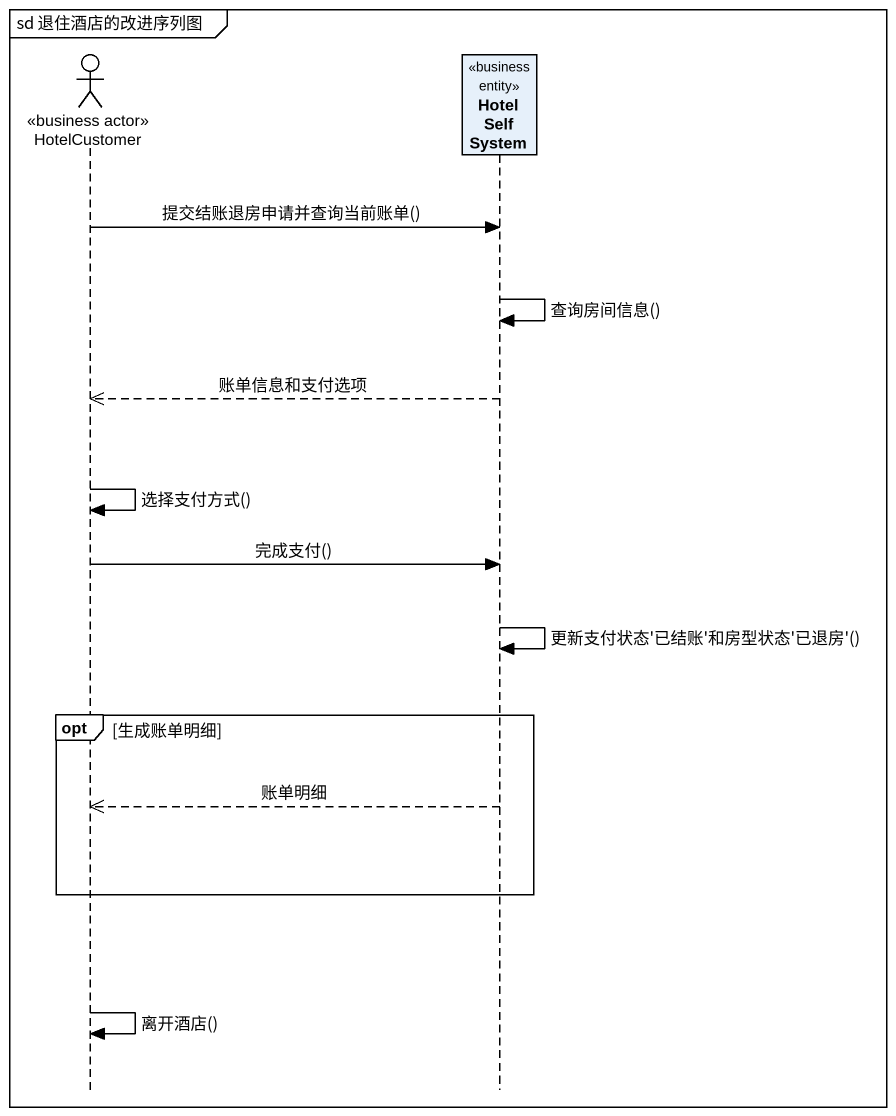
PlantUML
@startuml
mainframe sd 退住酒店的改进序列图
hide footbox
actor HotelCustomer <<business actor>>
participant HotelSelfSystem <<business entity>>

HotelCustomer -> HotelSelfSystem : 提交结账退房申请并查询当前账单()
HotelSelfSystem -> HotelSelfSystem : 查询房间信息()
HotelSelfSystem -->> HotelCustomer : 账单信息和支付选项
HotelCustomer -> HotelCustomer : 选择支付方式()
HotelCustomer -> HotelSelfSystem : 完成支付()
HotelSelfSystem -> HotelSelfSystem : 更新支付状态'已结账'和房型状态'已退房'()
opt 生成账单明细
  HotelSelfSystem -->> HotelCustomer : 账单明细
end
HotelCustomer -> HotelCustomer : 离开酒店()
@enduml
